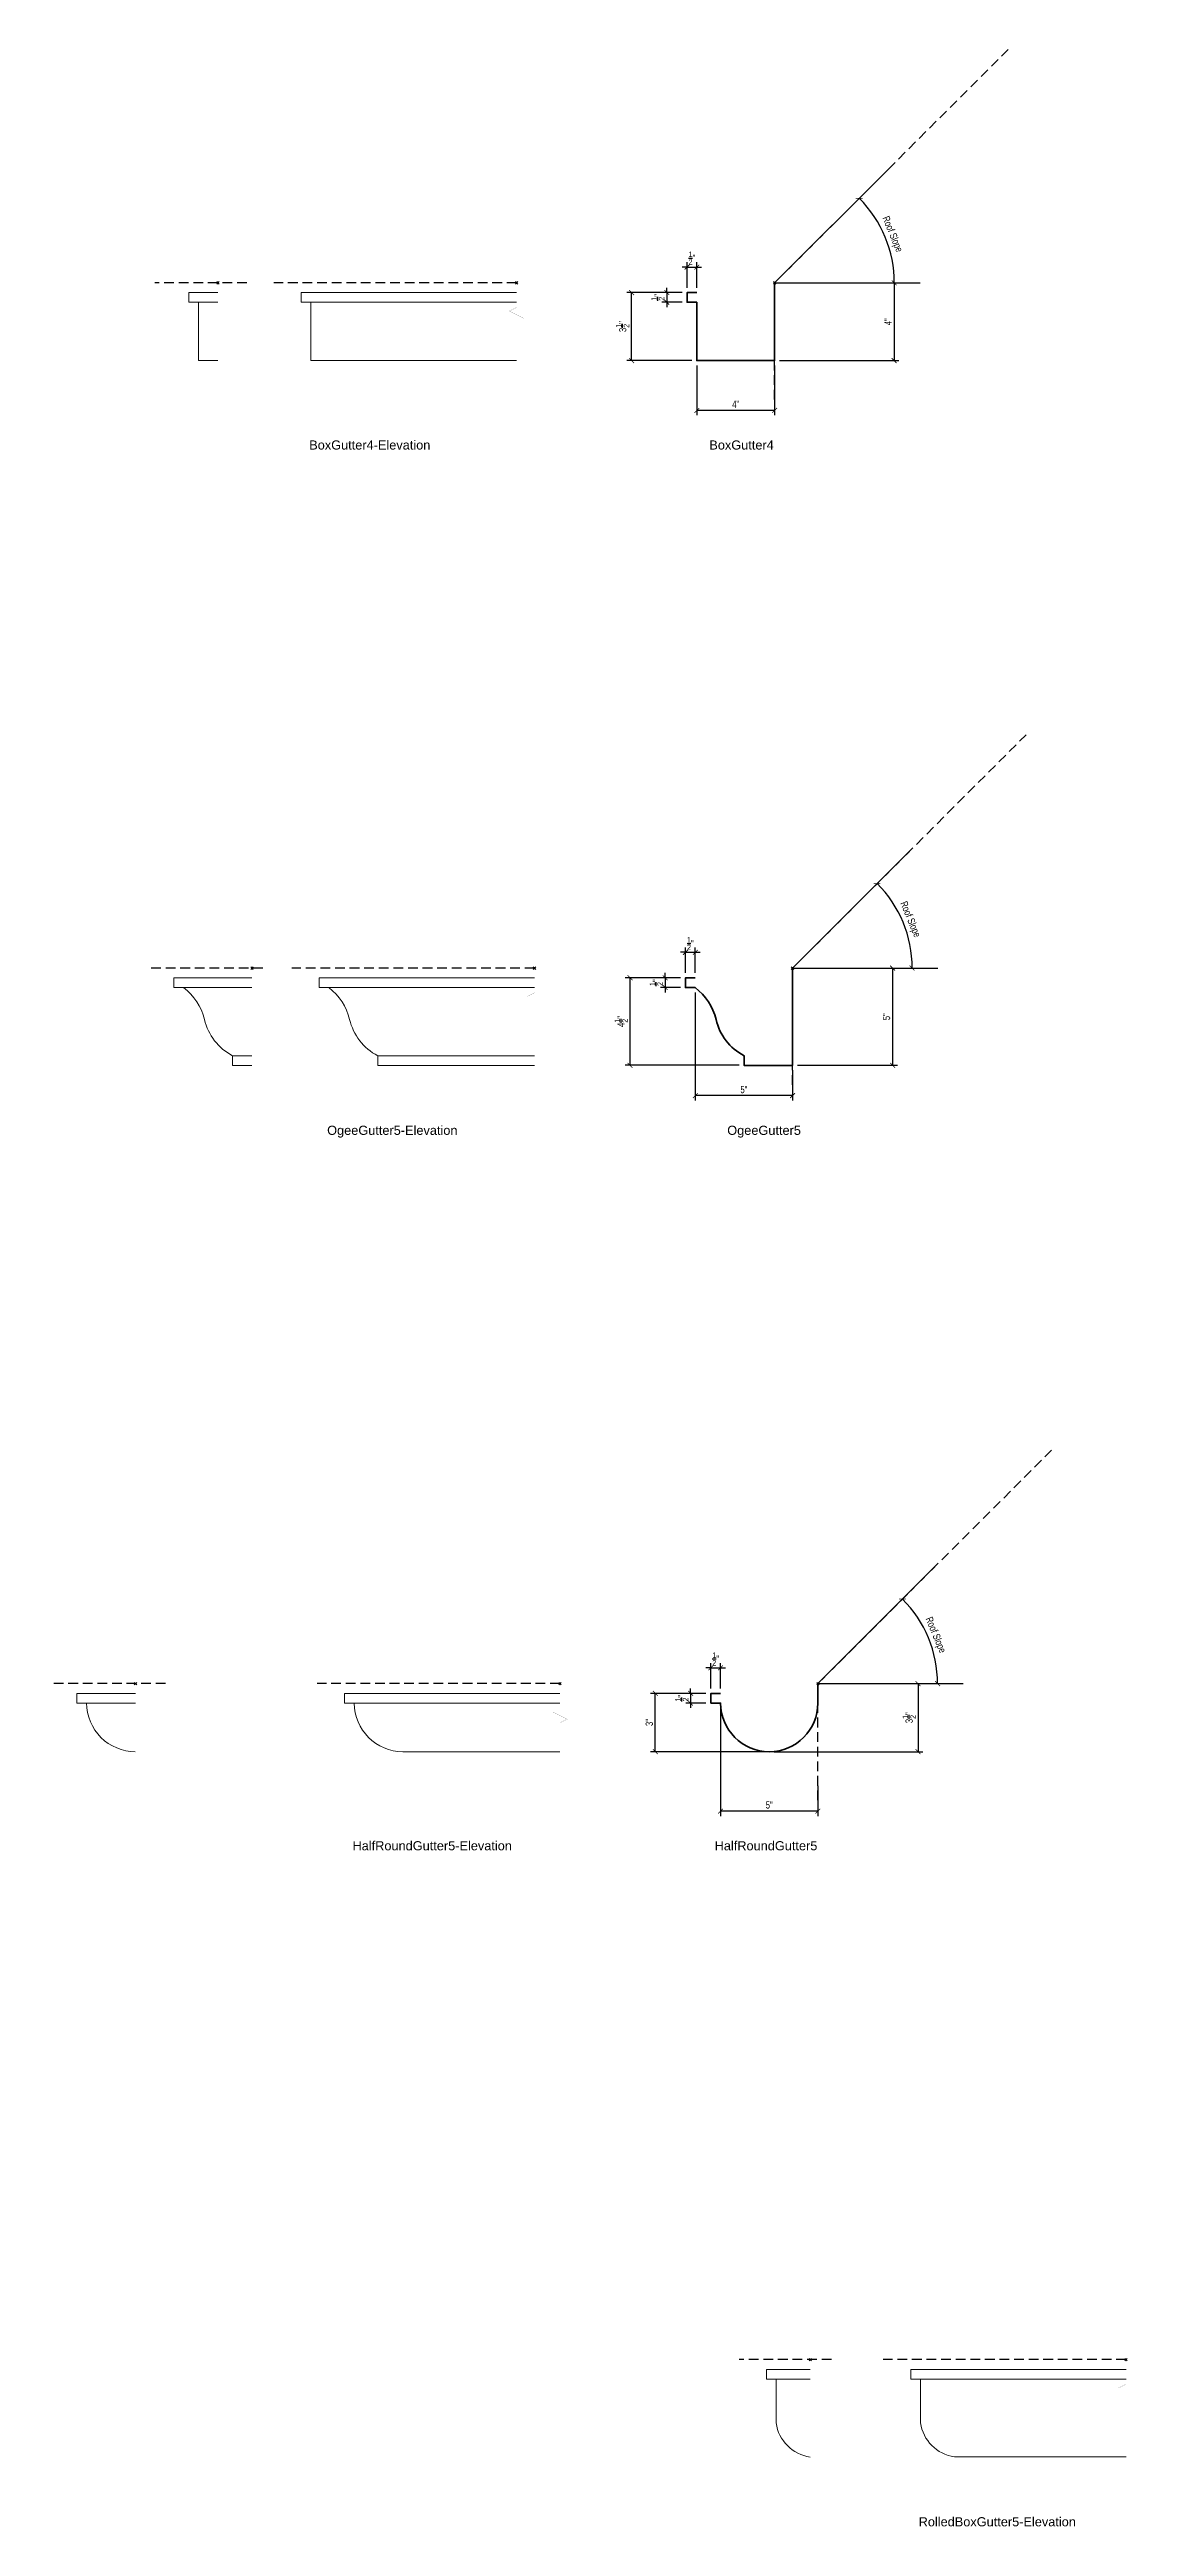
# Model space of a CAD drawing. Header units: inches. Extents: x 1550 to 1938, y 1113 to 1725.
# Drawn here: x 1550.4 to 1606.1, y 1448.5 to 1575.8 of the extents above; entities that cross this region are included whole.
import ezdxf
from ezdxf.enums import TextEntityAlignment as Align

# ---------------------------------------------------------------- set-up
doc = ezdxf.new("R2010")
doc.units = ezdxf.units.IN
doc.header["$LTSCALE"] = 4
doc.header["$MEASUREMENT"] = 0
doc.header["$PDMODE"] = 99
doc.header["$PDSIZE"] = 0.0625
doc.linetypes.add('HIDDEN2', pattern=[0.1875, 0.125, -0.0625])
doc.layers.get('Defpoints').update_dxf_attribs({"color": 121})
for name, color, linetype, lineweight in [('A-Anno-Dims', 211, 'Continuous', 25), ('A-Anno-Symb', 131, 'Continuous', 25), ('G-Anno-Ttlb', 213, 'Continuous', 50), ('SubStrate', 81, 'HIDDEN2', 25), ('Thin', 150, 'Continuous', 18), ('Wide', 212, 'Continuous', 35)]:
    doc.layers.add(name, color=color, linetype=linetype, lineweight=lineweight)
doc.layers.add('G-Anno-Nplt', color=140, linetype='Continuous', lineweight=18, plot=False)
doc.styles.add('Arch-Dim', font='arial.ttf', dxfattribs={"width": 0.75})
doc.styles.add('RomanS', font='romans.shx')
doc.dimstyles.new('Aec-Arch-I-3', dxfattribs={"dimscale": 4, "dimtxt": 0.09375, "dimasz": 0.0625, "dimexe": 0.0625, "dimexo": 0.0625, "dimgap": 0.03125, "dimtad": 1, "dimdec": 4, "dimzin": 3, "dimdsep": 46, "dimlunit": 4, "dimtxsty": 'Arch-Dim', "dimblk": 'ARCHTICK', "dimcen": 0.09375, "dimclrd": 8, "dimclre": 8, "dimazin": 2, "dimtfac": 0.75, "dimtdec": 4, "dimtix": 1, "dimtmove": 1, "dimatfit": 2, "dimldrblk": 'OPEN90', "dimfxl": 1, "dimtolj": 1, "dimtzin": 0, "dimarcsym": 0})

# ---------------------------------------------------------------- blocks, each defined once
blk = doc.blocks.new('Anno_Title_T2')
at = {"color": 0, "linetype": 'ByBlock', "lineweight": -2, "style": 'RomanS'}
blk.add_attdef('TITLE', (0, 0.5), '', height=1.25, dxfattribs=at)
blk.add_attdef('SCALE', text='', height=0.75, dxfattribs=at).set_placement((0, -0.5), align=Align.TOP_LEFT)
blk = doc.blocks.new('_ArchTick')
at = {"color": 0, "linetype": 'ByBlock', "const_width": 0.15}
blk.add_lwpolyline([(-0.5, -0.5), (0.5, 0.5)], dxfattribs=at)
blk = doc.blocks.new('*D193')
at = {"layer": 'A-Anno-Dims', "color": 8, "lineweight": -2, "transparency": 16777216}
blk.add_arc((1587.62, 1563.84), 6.15, 0, 45, dxfattribs=at)
at = {"layer": 'Defpoints', "color": 0, "transparency": 16777216}
for p in [(1599.62, 1575.84), (1593.55, 1565.43), (1587.62, 1563.84), (1587.62, 1563.84), (1595.09, 1563.84)]:
    blk.add_point(p, dxfattribs=at)
at = {"layer": 'A-Anno-Dims', "color": 8, "lineweight": -2, "transparency": 16777216, "xscale": 0.25, "yscale": 0.25, "zscale": 0.25}
for p, rotation in [((1591.96, 1568.18), 134.9999999999999), ((1593.76, 1563.84), 270.0000000000004)]:
    blk.add_blockref('_ArchTick', p, dxfattribs=dict(at, rotation=rotation))
at = {"layer": 'A-Anno-Dims', "color": 0, "transparency": 16777216, "insert": (1593.64, 1566.33), "char_height": 0.375, "attachment_point": 5, "rotation": 292.5, "style": 'Arch-Dim'}
blk.add_mtext('\\A1;Roof Slope', dxfattribs=at)
blk = doc.blocks.new('_Open90')
at = {"color": 0, "linetype": 'ByBlock', "lineweight": -2}
for p, q in [((0, 0), (-1, 0)), ((-0.5, 0.5), (0, 0)), ((0, 0), (-0.5, -0.5))]:
    blk.add_line(p, q, dxfattribs=at)
blk = doc.blocks.new('*D198')
at = {"layer": 'A-Anno-Dims', "color": 8, "lineweight": -2, "transparency": 16777216}
for p, q in [((1583.62, 1559.59), (1583.62, 1557.03)), ((1587.62, 1559.59), (1587.62, 1557.03)), ((1587.62, 1557.28), (1583.62, 1557.28))]:
    blk.add_line(p, q, dxfattribs=at)
at = {"layer": 'Defpoints', "color": 0, "transparency": 16777216}
for p in [(1583.62, 1559.84), (1587.62, 1559.84), (1583.62, 1557.28)]:
    blk.add_point(p, dxfattribs=at)
at = {"layer": 'A-Anno-Dims', "color": 8, "lineweight": -2, "transparency": 16777216, "xscale": 0.25, "yscale": 0.25, "zscale": 0.25, "rotation": 180}
blk.add_blockref('_ArchTick', (1583.62, 1557.28), dxfattribs=at)
at = {"layer": 'A-Anno-Dims', "color": 8, "lineweight": -2, "transparency": 16777216, "xscale": 0.25, "yscale": 0.25, "zscale": 0.25}
blk.add_blockref('_ArchTick', (1587.62, 1557.28), dxfattribs=at)
at = {"layer": 'A-Anno-Dims', "color": 0, "transparency": 16777216, "insert": (1585.62, 1557.59), "char_height": 0.375, "attachment_point": 5, "style": 'Arch-Dim'}
blk.add_mtext('\\A1;4"', dxfattribs=at)
blk = doc.blocks.new('*D199')
at = {"layer": 'A-Anno-Dims', "color": 8, "lineweight": -2, "transparency": 16777216}
for p, q in [((1587.87, 1563.84), (1594.01, 1563.84)), ((1593.76, 1563.84), (1593.76, 1559.84)), ((1587.87, 1559.84), (1594.01, 1559.84))]:
    blk.add_line(p, q, dxfattribs=at)
at = {"layer": 'Defpoints', "color": 0, "transparency": 16777216}
for p in [(1587.62, 1563.84), (1587.62, 1559.84), (1593.76, 1559.84)]:
    blk.add_point(p, dxfattribs=at)
at = {"layer": 'A-Anno-Dims', "color": 8, "lineweight": -2, "transparency": 16777216, "xscale": 0.25, "yscale": 0.25, "zscale": 0.25}
for p, rotation in [((1593.76, 1563.84), 90), ((1593.76, 1559.84), 270)]:
    blk.add_blockref('_ArchTick', p, dxfattribs=dict(at, rotation=rotation))
at = {"layer": 'A-Anno-Dims', "color": 0, "transparency": 16777216, "insert": (1593.45, 1561.84), "char_height": 0.375, "attachment_point": 5, "rotation": 90, "style": 'Arch-Dim'}
blk.add_mtext('\\A1;4"', dxfattribs=at)
blk = doc.blocks.new('*D200')
at = {"layer": 'A-Anno-Dims', "color": 8, "lineweight": -2, "transparency": 16777216}
for p, q in [((1582.87, 1563.34), (1580.02, 1563.34)), ((1580.27, 1559.84), (1580.27, 1563.34)), ((1583.37, 1559.84), (1580.02, 1559.84))]:
    blk.add_line(p, q, dxfattribs=at)
at = {"layer": 'Defpoints', "color": 0, "transparency": 16777216}
for p in [(1580.27, 1563.34), (1583.12, 1563.34), (1583.62, 1559.84)]:
    blk.add_point(p, dxfattribs=at)
at = {"layer": 'A-Anno-Dims', "color": 8, "lineweight": -2, "transparency": 16777216, "xscale": 0.25, "yscale": 0.25, "zscale": 0.25}
for p, rotation in [((1580.27, 1563.34), 90), ((1580.27, 1559.84), 270)]:
    blk.add_blockref('_ArchTick', p, dxfattribs=dict(at, rotation=rotation))
at = {"layer": 'A-Anno-Dims', "color": 0, "transparency": 16777216, "insert": (1579.81, 1561.59), "char_height": 0.375, "attachment_point": 5, "rotation": 90, "style": 'Arch-Dim'}
blk.add_mtext('\\A1;3{\\H0.750000x;\\S1/2;}"', dxfattribs=at)
blk = doc.blocks.new('*D201')
at = {"layer": 'A-Anno-Dims', "color": 8, "lineweight": -2, "transparency": 16777216}
for p, q in [((1583.12, 1564.65), (1582.87, 1564.65)), ((1583.12, 1563.59), (1583.12, 1564.9)), ((1583.12, 1564.65), (1583.62, 1564.65)), ((1583.62, 1563.59), (1583.62, 1564.9)), ((1583.62, 1564.65), (1583.87, 1564.65))]:
    blk.add_line(p, q, dxfattribs=at)
at = {"layer": 'Defpoints', "color": 0, "transparency": 16777216}
for p in [(1583.62, 1564.65), (1583.12, 1563.34), (1583.62, 1563.34)]:
    blk.add_point(p, dxfattribs=at)
at = {"layer": 'A-Anno-Dims', "color": 8, "lineweight": -2, "transparency": 16777216, "xscale": 0.25, "yscale": 0.25, "zscale": 0.25}
blk.add_blockref('_ArchTick', (1583.12, 1564.65), dxfattribs=at)
at = {"layer": 'A-Anno-Dims', "color": 8, "lineweight": -2, "transparency": 16777216, "xscale": 0.25, "yscale": 0.25, "zscale": 0.25, "rotation": 180}
blk.add_blockref('_ArchTick', (1583.62, 1564.65), dxfattribs=at)
at = {"layer": 'A-Anno-Dims', "color": 0, "transparency": 16777216, "insert": (1583.37, 1565.11), "char_height": 0.375, "attachment_point": 5, "style": 'Arch-Dim'}
blk.add_mtext('\\A1;{\\H0.750000x;\\S1/2;}"', dxfattribs=at)
blk = doc.blocks.new('*D202')
at = {"layer": 'A-Anno-Dims', "color": 8, "lineweight": -2, "transparency": 16777216}
for p, q in [((1582.87, 1563.34), (1581.83, 1563.34)), ((1582.08, 1563.34), (1582.08, 1563.59)), ((1582.08, 1563.34), (1582.08, 1562.84)), ((1582.87, 1562.84), (1581.83, 1562.84)), ((1582.08, 1562.84), (1582.08, 1562.59))]:
    blk.add_line(p, q, dxfattribs=at)
at = {"layer": 'Defpoints', "color": 0, "transparency": 16777216}
for p in [(1583.12, 1563.34), (1582.08, 1562.84), (1583.12, 1562.84)]:
    blk.add_point(p, dxfattribs=at)
at = {"layer": 'A-Anno-Dims', "color": 8, "lineweight": -2, "transparency": 16777216, "xscale": 0.25, "yscale": 0.25, "zscale": 0.25}
for p, rotation in [((1582.08, 1563.34), 270), ((1582.08, 1562.84), 90)]:
    blk.add_blockref('_ArchTick', p, dxfattribs=dict(at, rotation=rotation))
at = {"layer": 'A-Anno-Dims', "color": 0, "transparency": 16777216, "insert": (1581.62, 1563.09), "char_height": 0.375, "attachment_point": 5, "rotation": 90, "style": 'Arch-Dim'}
blk.add_mtext('\\A1;{\\H0.750000x;\\S1/2;}"', dxfattribs=at)
blk = doc.blocks.new('*D226')
at = {"layer": 'A-Anno-Dims', "color": 8, "lineweight": -2, "transparency": 16777216}
blk.add_arc((1588.54, 1528.6), 6.15, 0, 45, dxfattribs=at)
at = {"layer": 'Defpoints', "color": 0, "transparency": 16777216}
for p in [(1600.54, 1540.6), (1594.47, 1530.19), (1588.54, 1528.6), (1588.54, 1528.6), (1596.01, 1528.6)]:
    blk.add_point(p, dxfattribs=at)
at = {"layer": 'A-Anno-Dims', "color": 8, "lineweight": -2, "transparency": 16777216, "xscale": 0.25, "yscale": 0.25, "zscale": 0.25}
for p, rotation in [((1592.88, 1532.94), 134.9999999999999), ((1594.68, 1528.6), 270.0000000000012)]:
    blk.add_blockref('_ArchTick', p, dxfattribs=dict(at, rotation=rotation))
at = {"layer": 'A-Anno-Dims', "color": 0, "transparency": 16777216, "insert": (1594.56, 1531.09), "char_height": 0.375, "attachment_point": 5, "rotation": 292.5, "style": 'Arch-Dim'}
blk.add_mtext('\\A1;Roof Slope', dxfattribs=at)
blk = doc.blocks.new('*D223')
at = {"layer": 'A-Anno-Dims', "color": 8, "lineweight": -2, "transparency": 16777216}
for p, q in [((1583.54, 1527.35), (1583.54, 1521.79)), ((1588.54, 1523.35), (1588.54, 1521.79)), ((1588.54, 1522.04), (1583.54, 1522.04))]:
    blk.add_line(p, q, dxfattribs=at)
at = {"layer": 'Defpoints', "color": 0, "transparency": 16777216}
for p in [(1583.54, 1527.6), (1588.54, 1523.6), (1583.54, 1522.04)]:
    blk.add_point(p, dxfattribs=at)
at = {"layer": 'A-Anno-Dims', "color": 8, "lineweight": -2, "transparency": 16777216, "xscale": 0.25, "yscale": 0.25, "zscale": 0.25, "rotation": 180}
blk.add_blockref('_ArchTick', (1583.54, 1522.04), dxfattribs=at)
at = {"layer": 'A-Anno-Dims', "color": 8, "lineweight": -2, "transparency": 16777216, "xscale": 0.25, "yscale": 0.25, "zscale": 0.25}
blk.add_blockref('_ArchTick', (1588.54, 1522.04), dxfattribs=at)
at = {"layer": 'A-Anno-Dims', "color": 0, "transparency": 16777216, "insert": (1586.04, 1522.35), "char_height": 0.375, "attachment_point": 5, "style": 'Arch-Dim'}
blk.add_mtext('\\A1;5"', dxfattribs=at)
blk = doc.blocks.new('*D224')
at = {"layer": 'A-Anno-Dims', "color": 8, "lineweight": -2, "transparency": 16777216}
for p, q in [((1588.79, 1528.6), (1593.93, 1528.6)), ((1593.68, 1528.6), (1593.68, 1523.6)), ((1588.79, 1523.6), (1593.93, 1523.6))]:
    blk.add_line(p, q, dxfattribs=at)
at = {"layer": 'Defpoints', "color": 0, "transparency": 16777216}
for p in [(1588.54, 1528.6), (1588.54, 1523.6), (1593.68, 1523.6)]:
    blk.add_point(p, dxfattribs=at)
at = {"layer": 'A-Anno-Dims', "color": 8, "lineweight": -2, "transparency": 16777216, "xscale": 0.25, "yscale": 0.25, "zscale": 0.25}
for p, rotation in [((1593.68, 1528.6), 90), ((1593.68, 1523.6), 270)]:
    blk.add_blockref('_ArchTick', p, dxfattribs=dict(at, rotation=rotation))
at = {"layer": 'A-Anno-Dims', "color": 0, "transparency": 16777216, "insert": (1593.37, 1526.1), "char_height": 0.375, "attachment_point": 5, "rotation": 90, "style": 'Arch-Dim'}
blk.add_mtext('\\A1;5"', dxfattribs=at)
blk = doc.blocks.new('*D225')
at = {"layer": 'A-Anno-Dims', "color": 8, "lineweight": -2, "transparency": 16777216}
for p, q in [((1582.79, 1528.1), (1579.94, 1528.1)), ((1580.19, 1523.6), (1580.19, 1528.1)), ((1585.8, 1523.6), (1579.94, 1523.6))]:
    blk.add_line(p, q, dxfattribs=at)
at = {"layer": 'Defpoints', "color": 0, "transparency": 16777216}
for p in [(1580.19, 1528.1), (1583.04, 1528.1), (1586.05, 1523.6)]:
    blk.add_point(p, dxfattribs=at)
at = {"layer": 'A-Anno-Dims', "color": 8, "lineweight": -2, "transparency": 16777216, "xscale": 0.25, "yscale": 0.25, "zscale": 0.25}
for p, rotation in [((1580.19, 1528.1), 90), ((1580.19, 1523.6), 270)]:
    blk.add_blockref('_ArchTick', p, dxfattribs=dict(at, rotation=rotation))
at = {"layer": 'A-Anno-Dims', "color": 0, "transparency": 16777216, "insert": (1579.73, 1525.85), "char_height": 0.375, "attachment_point": 5, "rotation": 90, "style": 'Arch-Dim'}
blk.add_mtext('\\A1;4{\\H0.750000x;\\S1/2;}"', dxfattribs=at)
blk = doc.blocks.new('*D227')
at = {"layer": 'A-Anno-Dims', "color": 8, "lineweight": -2, "transparency": 16777216}
for p, q in [((1583.04, 1529.41), (1582.79, 1529.41)), ((1583.04, 1528.35), (1583.04, 1529.66)), ((1583.04, 1529.41), (1583.54, 1529.41)), ((1583.54, 1528.35), (1583.54, 1529.66)), ((1583.54, 1529.41), (1583.79, 1529.41))]:
    blk.add_line(p, q, dxfattribs=at)
at = {"layer": 'Defpoints', "color": 0, "transparency": 16777216}
for p in [(1583.54, 1529.41), (1583.04, 1528.1), (1583.54, 1528.1)]:
    blk.add_point(p, dxfattribs=at)
at = {"layer": 'A-Anno-Dims', "color": 8, "lineweight": -2, "transparency": 16777216, "xscale": 0.25, "yscale": 0.25, "zscale": 0.25}
blk.add_blockref('_ArchTick', (1583.04, 1529.41), dxfattribs=at)
at = {"layer": 'A-Anno-Dims', "color": 8, "lineweight": -2, "transparency": 16777216, "xscale": 0.25, "yscale": 0.25, "zscale": 0.25, "rotation": 180}
blk.add_blockref('_ArchTick', (1583.54, 1529.41), dxfattribs=at)
at = {"layer": 'A-Anno-Dims', "color": 0, "transparency": 16777216, "insert": (1583.29, 1529.86), "char_height": 0.375, "attachment_point": 5, "style": 'Arch-Dim'}
blk.add_mtext('\\A1;{\\H0.750000x;\\S1/2;}"', dxfattribs=at)
blk = doc.blocks.new('*D228')
at = {"layer": 'A-Anno-Dims', "color": 8, "lineweight": -2, "transparency": 16777216}
for p, q in [((1582.79, 1528.1), (1581.75, 1528.1)), ((1582.79, 1527.6), (1581.75, 1527.6)), ((1582, 1528.1), (1582, 1528.35)), ((1582, 1528.1), (1582, 1527.6)), ((1582, 1527.6), (1582, 1527.35))]:
    blk.add_line(p, q, dxfattribs=at)
at = {"layer": 'Defpoints', "color": 0, "transparency": 16777216}
for p in [(1582, 1527.6), (1583.04, 1528.1), (1583.04, 1527.6)]:
    blk.add_point(p, dxfattribs=at)
at = {"layer": 'A-Anno-Dims', "color": 8, "lineweight": -2, "transparency": 16777216, "xscale": 0.25, "yscale": 0.25, "zscale": 0.25}
for p, rotation in [((1582, 1528.1), 270), ((1582, 1527.6), 90)]:
    blk.add_blockref('_ArchTick', p, dxfattribs=dict(at, rotation=rotation))
at = {"layer": 'A-Anno-Dims', "color": 0, "transparency": 16777216, "insert": (1581.54, 1527.85), "char_height": 0.375, "attachment_point": 5, "rotation": 90, "style": 'Arch-Dim'}
blk.add_mtext('\\A1;{\\H0.750000x;\\S1/2;}"', dxfattribs=at)
blk = doc.blocks.new('AecDtl_BoxGutter4Section')
at = {"layer": 'Wide'}
blk.add_lwpolyline([(6, 6), (0, 0), (0, -4), (-4, -4), (-4, -1), (-4.5, -1), (-4.5, -0.5), (-4, -0.5)], dxfattribs=at)
blk = doc.blocks.new('AecDtl_OgeeGutter5Section')
at = {"layer": 'Wide'}
blk.add_lwpolyline([(6, 6), (0, 0), (0, -5), (-2.49, -5), (-2.49, -4.5, -0.219797), (-3.93, -2.64, 0.171024), (-5, -1), (-5.5, -1), (-5.5, -0.5), (-5, -0.5)], format="xyb", dxfattribs=at)
blk = doc.blocks.new('*D268')
at = {"layer": 'A-Anno-Dims', "color": 8, "lineweight": -2, "transparency": 16777216}
blk.add_arc((1589.84, 1491.8), 6.15, 360, 45, dxfattribs=at)
at = {"layer": 'Defpoints', "color": 0, "transparency": 16777216}
for p in [(1601.84, 1503.8), (1595.78, 1493.39), (1589.84, 1491.8), (1589.84, 1491.8), (1597.31, 1491.8)]:
    blk.add_point(p, dxfattribs=at)
at = {"layer": 'A-Anno-Dims', "color": 8, "lineweight": -2, "transparency": 16777216, "xscale": 0.25, "yscale": 0.25, "zscale": 0.25}
for p, rotation in [((1594.19, 1496.15), 135), ((1595.99, 1491.8), 269.9999999999998)]:
    blk.add_blockref('_ArchTick', p, dxfattribs=dict(at, rotation=rotation))
at = {"layer": 'A-Anno-Dims', "color": 0, "transparency": 16777216, "insert": (1595.86, 1494.29), "char_height": 0.375, "attachment_point": 5, "rotation": 292.5, "style": 'Arch-Dim'}
blk.add_mtext('\\A1;Roof Slope', dxfattribs=at)
blk = doc.blocks.new('*D256')
at = {"layer": 'A-Anno-Dims', "color": 8, "lineweight": -2, "transparency": 16777216}
for p, q in [((1584.84, 1490.55), (1584.84, 1484.99)), ((1589.84, 1486.55), (1589.84, 1484.99)), ((1589.84, 1485.24), (1584.84, 1485.24))]:
    blk.add_line(p, q, dxfattribs=at)
at = {"layer": 'Defpoints', "color": 0, "transparency": 16777216}
for p in [(1584.84, 1490.8), (1589.84, 1486.8), (1584.84, 1485.24)]:
    blk.add_point(p, dxfattribs=at)
at = {"layer": 'A-Anno-Dims', "color": 8, "lineweight": -2, "transparency": 16777216, "xscale": 0.25, "yscale": 0.25, "zscale": 0.25, "rotation": 180}
blk.add_blockref('_ArchTick', (1584.84, 1485.24), dxfattribs=at)
at = {"layer": 'A-Anno-Dims', "color": 8, "lineweight": -2, "transparency": 16777216, "xscale": 0.25, "yscale": 0.25, "zscale": 0.25}
blk.add_blockref('_ArchTick', (1589.84, 1485.24), dxfattribs=at)
at = {"layer": 'A-Anno-Dims', "color": 0, "transparency": 16777216, "insert": (1587.34, 1485.56), "char_height": 0.375, "attachment_point": 5, "style": 'Arch-Dim'}
blk.add_mtext('\\A1;5"', dxfattribs=at)
blk = doc.blocks.new('*D257')
at = {"layer": 'A-Anno-Dims', "color": 8, "lineweight": -2, "transparency": 16777216}
for p, q in [((1590.09, 1491.8), (1595.24, 1491.8)), ((1594.99, 1491.8), (1594.99, 1488.3)), ((1587.59, 1488.3), (1595.24, 1488.3))]:
    blk.add_line(p, q, dxfattribs=at)
at = {"layer": 'Defpoints', "color": 0, "transparency": 16777216}
for p in [(1589.84, 1491.8), (1587.34, 1488.3), (1594.99, 1488.3)]:
    blk.add_point(p, dxfattribs=at)
at = {"layer": 'A-Anno-Dims', "color": 8, "lineweight": -2, "transparency": 16777216, "xscale": 0.25, "yscale": 0.25, "zscale": 0.25}
for p, rotation in [((1594.99, 1491.8), 90), ((1594.99, 1488.3), 270)]:
    blk.add_blockref('_ArchTick', p, dxfattribs=dict(at, rotation=rotation))
at = {"layer": 'A-Anno-Dims', "color": 0, "transparency": 16777216, "insert": (1594.53, 1490.05), "char_height": 0.375, "attachment_point": 5, "rotation": 90, "style": 'Arch-Dim'}
blk.add_mtext('\\A1;3{\\H0.750000x;\\S1/2;}"', dxfattribs=at)
blk = doc.blocks.new('*D258')
at = {"layer": 'A-Anno-Dims', "color": 8, "lineweight": -2, "transparency": 16777216}
for p, q in [((1584.09, 1491.3), (1581.24, 1491.3)), ((1581.49, 1488.3), (1581.49, 1491.3)), ((1587.09, 1488.3), (1581.24, 1488.3))]:
    blk.add_line(p, q, dxfattribs=at)
at = {"layer": 'Defpoints', "color": 0, "transparency": 16777216}
for p in [(1581.49, 1491.3), (1584.34, 1491.3), (1587.34, 1488.3)]:
    blk.add_point(p, dxfattribs=at)
at = {"layer": 'A-Anno-Dims', "color": 8, "lineweight": -2, "transparency": 16777216, "xscale": 0.25, "yscale": 0.25, "zscale": 0.25}
for p, rotation in [((1581.49, 1491.3), 90), ((1581.49, 1488.3), 270)]:
    blk.add_blockref('_ArchTick', p, dxfattribs=dict(at, rotation=rotation))
at = {"layer": 'A-Anno-Dims', "color": 0, "transparency": 16777216, "insert": (1581.18, 1489.8), "char_height": 0.375, "attachment_point": 5, "rotation": 90, "style": 'Arch-Dim'}
blk.add_mtext('\\A1;3"', dxfattribs=at)
blk = doc.blocks.new('*D269')
at = {"layer": 'A-Anno-Dims', "color": 8, "lineweight": -2, "transparency": 16777216}
for p, q in [((1584.34, 1492.61), (1584.09, 1492.61)), ((1584.34, 1491.55), (1584.34, 1492.86)), ((1584.34, 1492.61), (1584.84, 1492.61)), ((1584.84, 1491.55), (1584.84, 1492.86)), ((1584.84, 1492.61), (1585.09, 1492.61))]:
    blk.add_line(p, q, dxfattribs=at)
at = {"layer": 'Defpoints', "color": 0, "transparency": 16777216}
for p in [(1584.84, 1492.61), (1584.34, 1491.3), (1584.84, 1491.3)]:
    blk.add_point(p, dxfattribs=at)
at = {"layer": 'A-Anno-Dims', "color": 8, "lineweight": -2, "transparency": 16777216, "xscale": 0.25, "yscale": 0.25, "zscale": 0.25}
blk.add_blockref('_ArchTick', (1584.34, 1492.61), dxfattribs=at)
at = {"layer": 'A-Anno-Dims', "color": 8, "lineweight": -2, "transparency": 16777216, "xscale": 0.25, "yscale": 0.25, "zscale": 0.25, "rotation": 180}
blk.add_blockref('_ArchTick', (1584.84, 1492.61), dxfattribs=at)
at = {"layer": 'A-Anno-Dims', "color": 0, "transparency": 16777216, "insert": (1584.59, 1493.07), "char_height": 0.375, "attachment_point": 5, "style": 'Arch-Dim'}
blk.add_mtext('\\A1;{\\H0.750000x;\\S1/2;}"', dxfattribs=at)
blk = doc.blocks.new('*D270')
at = {"layer": 'A-Anno-Dims', "color": 8, "lineweight": -2, "transparency": 16777216}
for p, q in [((1584.09, 1491.3), (1583.05, 1491.3)), ((1584.09, 1490.8), (1583.05, 1490.8)), ((1583.3, 1491.3), (1583.3, 1491.55)), ((1583.3, 1491.3), (1583.3, 1490.8)), ((1583.3, 1490.8), (1583.3, 1490.55))]:
    blk.add_line(p, q, dxfattribs=at)
at = {"layer": 'Defpoints', "color": 0, "transparency": 16777216}
for p in [(1583.3, 1490.8), (1584.34, 1491.3), (1584.34, 1490.8)]:
    blk.add_point(p, dxfattribs=at)
at = {"layer": 'A-Anno-Dims', "color": 8, "lineweight": -2, "transparency": 16777216, "xscale": 0.25, "yscale": 0.25, "zscale": 0.25}
for p, rotation in [((1583.3, 1491.3), 270), ((1583.3, 1490.8), 90)]:
    blk.add_blockref('_ArchTick', p, dxfattribs=dict(at, rotation=rotation))
at = {"layer": 'A-Anno-Dims', "color": 0, "transparency": 16777216, "insert": (1582.85, 1491.05), "char_height": 0.375, "attachment_point": 5, "rotation": 90, "style": 'Arch-Dim'}
blk.add_mtext('\\A1;{\\H0.750000x;\\S1/2;}"', dxfattribs=at)
blk = doc.blocks.new('AecDtl_HalfRoundGutter5Section')
at = {"layer": 'Wide'}
blk.add_lwpolyline([(6, 6), (0, 0), (0, -1, -1), (-5, -1), (-5.5, -1), (-5.5, -0.5), (-5, -0.5)], format="xyb", dxfattribs=at)
blk = doc.blocks.new('AecDtl_BoxGut4Elev')
at = {"layer": 'Thin'}
for p, q in [((-1.5, -0.5), (0, -0.5)), ((-1, -1), (0, -1)), ((-1, -4), (0, -4))]:
    blk.add_line(p, q, dxfattribs=at)
blk.add_lwpolyline([(-1.5, -0.5), (-1.5, -1), (-1, -1), (-1, -4)], dxfattribs=at)
blk = doc.blocks.new('AecDtl_OgeeGut5Elev')
at = {"layer": 'Thin'}
for p, q in [((-4.01, -0.5), (0, -0.5)), ((-3.51, -1), (0, -1)), ((0, -4.5), (-1, -4.5)), ((-1, -5), (0, -5))]:
    blk.add_line(p, q, dxfattribs=at)
blk.add_lwpolyline([(-4.01, -0.5), (-4.01, -1), (-3.51, -1)], dxfattribs=at)
blk.add_lwpolyline([(-3.51, -1, -0.171024), (-2.44, -2.64, 0.219797), (-1, -4.5), (-1, -5)], format="xyb", dxfattribs=at)
blk = doc.blocks.new('AecDtl_HlfRndGut5Elev')
at = {"layer": 'Thin'}
for p, q in [((-3.01, -0.5), (0, -0.5)), ((-2.51, -1), (0, -1))]:
    blk.add_line(p, q, dxfattribs=at)
blk.add_lwpolyline([(-3.01, -0.5), (-3.01, -1), (-2.51, -1)], dxfattribs=at)
blk.add_lwpolyline([(-0.01, -3.5, -0.414214), (-2.51, -1), (-3.01, -1), (-3.01, -0.5)], format="xyb", dxfattribs=at)
blk = doc.blocks.new('AecDtl_RolBoxGut5Elev')
at = {"layer": 'Thin'}
for p, q in [((-2.25, -0.5), (0, -0.5)), ((-1.75, -1), (0, -1))]:
    blk.add_line(p, q, dxfattribs=at)
blk.add_lwpolyline([(-2.25, -0.5), (-2.25, -1), (-1.75, -1), (-1.75, -3.25)], dxfattribs=at)
blk.add_arc((0.3, -2.95), 2.08, 188.4195, 261.5805, dxfattribs=at)

msp = doc.modelspace()

# ---------------------------------------------------------------- linework, layer by layer
at = {"layer": 'A-Anno-Dims'}
for p, q in [((1587.61824, 1563.83915), (1595.08984, 1563.83915)), ((1588.53887, 1528.59503), (1596.01048, 1528.59503)), ((1589.84299, 1491.80081), (1597.3146, 1491.80081))]:
    msp.add_line(p, q, dxfattribs=at)
at = {"layer": 'A-Anno-Symb', "const_width": 0.00375}
for points in [[(1574.36308, 1568.20876), (1574.36308, 1564.07403), (1574.36308, 1562.57403), (1573.98808, 1562.38653), (1574.73808, 1562.01153), (1574.36308, 1561.82403), (1574.36308, 1560.32403), (1574.36308, 1556.1893)], [(1575.28371, 1532.96463), (1575.28371, 1528.8299), (1575.28371, 1527.3299), (1574.90871, 1527.1424), (1575.65871, 1526.7674), (1575.28371, 1526.5799), (1575.28371, 1524.0799), (1575.28371, 1520.94517)], [(1576.58784, 1496.17041), (1576.58784, 1492.03569), (1576.58784, 1490.53569), (1576.21284, 1490.34819), (1576.96284, 1489.97319), (1576.58784, 1489.78569), (1576.58784, 1487.28569), (1576.58784, 1484.15096)], [(1605.67612, 1461.40391), (1605.67612, 1457.26918), (1605.67612, 1455.76918), (1605.30112, 1455.58168), (1606.05112, 1455.20668), (1605.67612, 1455.01918), (1605.67612, 1452.51918), (1605.67612, 1449.38445)]]:
    msp.add_lwpolyline(points, dxfattribs=at)
at = {"layer": 'G-Anno-Nplt'}
for p in [(1559.01454, 1563.83915), (1574.36308, 1563.83915), (1587.61824, 1563.83915), (1560.76409, 1528.59503), (1575.28371, 1528.59503), (1588.53887, 1528.59503), (1554.7801, 1491.80081), (1576.58784, 1491.80081), (1589.84299, 1491.80081), (1589.45046, 1457.03431), (1605.67612, 1457.03431)]:
    msp.add_point(p, dxfattribs=at)
at = {"layer": 'SubStrate'}
for points in [[(1587.61824, 1557.83915), (1587.61824, 1563.83915), (1599.61824, 1575.83915)], [(1560.50177, 1563.83915), (1555.77896, 1563.83915)], [(1574.36308, 1563.83915), (1561.88956, 1563.83915)], [(1588.53887, 1522.59503), (1588.53887, 1528.59503), (1600.53887, 1540.59503)], [(1561.33113, 1528.59503), (1555.34932, 1528.59503)], [(1575.28371, 1528.59503), (1562.81019, 1528.59503)], [(1589.84299, 1485.80081), (1589.84299, 1491.80081), (1601.84299, 1503.80081)], [(1556.32592, 1491.80081), (1550.36533, 1491.80081)], [(1576.58784, 1491.80081), (1564.11431, 1491.80081)], [(1590.54054, 1457.03431), (1585.79299, 1457.03431)], [(1605.67612, 1457.03431), (1593.2026, 1457.03431)]]:
    msp.add_lwpolyline(points, dxfattribs=at)
at = {"layer": 'Thin'}
for p, q in [((1563.29702, 1563.33915), (1574.36308, 1563.33915)), ((1563.79702, 1562.83915), (1574.36308, 1562.83915)), ((1563.79702, 1559.83915), (1574.36308, 1559.83915)), ((1564.21766, 1528.09503), (1575.28371, 1528.09503)), ((1564.71766, 1527.59503), (1575.28371, 1527.59503)), ((1575.28371, 1524.09073), (1567.22496, 1524.09073)), ((1567.22496, 1523.59503), (1575.28371, 1523.59503)), ((1565.52178, 1491.30081), (1576.58784, 1491.30081)), ((1566.02178, 1490.80081), (1576.58784, 1490.80081)), ((1568.52909, 1488.30082), (1576.58784, 1488.30082)), ((1594.61006, 1456.53431), (1605.67612, 1456.53431)), ((1595.11006, 1456.03431), (1605.67612, 1456.03431)), ((1596.86006, 1452.03431), (1605.67612, 1452.03431))]:
    msp.add_line(p, q, dxfattribs=at)
for points in [[(1563.29702, 1563.33915), (1563.29702, 1562.83915), (1563.79702, 1562.83915), (1563.79702, 1559.83915)], [(1564.21766, 1528.09503), (1564.21766, 1527.59503), (1564.71766, 1527.59503)], [(1565.52178, 1491.30081), (1565.52178, 1490.80081), (1566.02178, 1490.80081)], [(1594.61006, 1456.53431), (1594.61006, 1456.03431), (1595.11006, 1456.03431), (1595.11006, 1453.78431)]]:
    msp.add_lwpolyline(points, dxfattribs=at)
for points in [[(1564.71766, 1527.59503, -0.17102399), (1565.78408, 1525.95742, 0.219797413), (1567.22496, 1524.09073), (1567.22496, 1523.59503)], [(1568.52178, 1488.30081, -0.414213562), (1566.02178, 1490.80081), (1565.52178, 1490.80081), (1565.52178, 1491.30081)]]:
    msp.add_lwpolyline(points, format="xyb", dxfattribs=at)
msp.add_arc((1597.16409, 1454.08833), 2.0764, 188.4194817, 261.5805183, dxfattribs=at)

# ---------------------------------------------------------------- block references
for name, p in [('AecDtl_BoxGutter4Section', (1587.61824, 1563.83915)), ('AecDtl_BoxGut4Elev', (1559.01454, 1563.83915)), ('AecDtl_OgeeGutter5Section', (1588.53887, 1528.59503)), ('AecDtl_OgeeGut5Elev', (1560.76409, 1528.59503)), ('AecDtl_HalfRoundGutter5Section', (1589.84299, 1491.80081)), ('AecDtl_HlfRndGut5Elev', (1554.7801, 1491.80081)), ('AecDtl_RolBoxGut5Elev', (1589.45046, 1457.03431))]:
    msp.add_blockref(name, p)
at = {"layer": 'G-Anno-Ttlb'}
ref = msp.add_blockref('Anno_Title_T2', (1563.70654, 1555.07907), dxfattribs=dict(at, xscale=0.375, yscale=0.375, zscale=0.375))
ref.add_attrib('TITLE', 'BoxGutter4-Elevation', (1563.70654, 1555.26657), dxfattribs={"layer": '0', "color": 0, "linetype": 'ByBlock', "lineweight": -2, "height": 0.46875, "style": 'Arch-Dim'})
ref = msp.add_blockref('Anno_Title_T2', (1584.26487, 1555.07907), dxfattribs=dict(at, xscale=0.375, yscale=0.375, zscale=0.375))
ref.add_attrib('TITLE', 'BoxGutter4', (1584.26487, 1555.26657), dxfattribs={"layer": '0', "color": 0, "linetype": 'ByBlock', "lineweight": -2, "height": 0.46875, "style": 'Arch-Dim'})
ref = msp.add_blockref('Anno_Title_T2', (1564.62718, 1519.83495), dxfattribs=dict(at, xscale=0.375, yscale=0.375, zscale=0.375))
ref.add_attrib('TITLE', 'OgeeGutter5-Elevation', (1564.62718, 1520.02245), dxfattribs={"layer": '0', "color": 0, "linetype": 'ByBlock', "lineweight": -2, "height": 0.46875, "style": 'Arch-Dim'})
ref = msp.add_blockref('Anno_Title_T2', (1585.1855, 1519.83495), dxfattribs=dict(at, xscale=0.375, yscale=0.375, zscale=0.375))
ref.add_attrib('TITLE', 'OgeeGutter5', (1585.1855, 1520.02245), dxfattribs={"layer": '0', "color": 0, "linetype": 'ByBlock', "lineweight": -2, "height": 0.46875, "style": 'Arch-Dim'})
ref = msp.add_blockref('Anno_Title_T2', (1565.9313, 1483.04073), dxfattribs=dict(at, xscale=0.375, yscale=0.375, zscale=0.375))
ref.add_attrib('TITLE', 'HalfRoundGutter5-Elevation', (1565.9313, 1483.22823), dxfattribs={"layer": '0', "color": 0, "linetype": 'ByBlock', "lineweight": -2, "height": 0.46875, "style": 'Arch-Dim'})
ref = msp.add_blockref('Anno_Title_T2', (1584.53844, 1483.04073), dxfattribs=dict(at, xscale=0.375, yscale=0.375, zscale=0.375))
ref.add_attrib('TITLE', 'HalfRoundGutter5', (1584.53844, 1483.22823), dxfattribs={"layer": '0', "color": 0, "linetype": 'ByBlock', "lineweight": -2, "height": 0.46875, "style": 'Arch-Dim'})
ref = msp.add_blockref('Anno_Title_T2', (1595.01959, 1448.27423), dxfattribs=dict(at, xscale=0.375, yscale=0.375, zscale=0.375))
ref.add_attrib('TITLE', 'RolledBoxGutter5-Elevation', (1595.01959, 1448.46173), dxfattribs={"layer": '0', "color": 0, "linetype": 'ByBlock', "lineweight": -2, "height": 0.46875, "style": 'Arch-Dim'})

# ---------------------------------------------------------------- dimensions: what is measured, and where the dimension line sits
at = {"layer": 'A-Anno-Dims'}
for base, line1, line2, picture, middle in [((1593.55424, 1565.4297), ((1587.61824, 1563.83915), (1599.61824, 1575.83915)), ((1587.61824, 1563.83915), (1595.08984, 1563.83915)), '*D193', (1593.63561, 1566.33163)), ((1594.47487, 1530.18557), ((1588.53887, 1528.59503), (1600.53887, 1540.59503)), ((1588.53887, 1528.59503), (1596.01048, 1528.59503)), '*D226', (1594.55624, 1531.0875)), ((1595.779, 1493.39136), ((1589.84299, 1491.80081), (1601.84299, 1503.80081)), ((1589.84299, 1491.80081), (1597.3146, 1491.80081)), '*D268', (1595.86036, 1494.29329))]:
    dim = msp.add_angular_dim_2l(base=base, line1=line1, line2=line2, text='Roof Slope', dimstyle='Aec-Arch-I-3', dxfattribs=at)
    dim.commit()
    dim.dimension.update_dxf_attribs({"geometry": picture, "text_midpoint": middle})
for base, p1, p2, picture, middle in [((1583.61824, 1564.65132), (1583.11824, 1563.33915), (1583.61824, 1563.33915), '*D201', (1583.36824, 1565.1056)), ((1583.61824, 1557.28214), (1587.61824, 1559.83915), (1583.61824, 1559.83915), '*D198', (1585.61824, 1557.59464)), ((1583.53887, 1529.40719), (1583.03887, 1528.09503), (1583.53887, 1528.09503), '*D227', (1583.28887, 1529.86147)), ((1583.53887, 1522.03802), (1588.53887, 1523.59503), (1583.53887, 1527.59503), '*D223', (1586.03887, 1522.35372)), ((1584.84299, 1492.61298), (1584.34299, 1491.30081), (1584.84299, 1491.30081), '*D269', (1584.59299, 1493.06725)), ((1584.84299, 1485.2438), (1589.84299, 1486.80081), (1584.84299, 1490.80081), '*D256', (1587.34299, 1485.5595))]:
    dim = msp.add_linear_dim(base=base, p1=p1, p2=p2, dimstyle='Aec-Arch-I-3', dxfattribs=at)
    dim.commit()
    dim.dimension.update_dxf_attribs({"geometry": picture, "text_midpoint": middle})
for base, p1, p2, picture, middle in [((1580.26758, 1563.33915), (1583.61824, 1559.83915), (1583.11824, 1563.33915), '*D200', (1579.80998, 1561.58915)), ((1582.07777, 1562.83915), (1583.11824, 1563.33915), (1583.11824, 1562.83915), '*D202', (1581.6235, 1563.08915)), ((1593.76364, 1559.83915), (1587.61824, 1563.83915), (1587.61824, 1559.83915), '*D199', (1593.45114, 1561.83915)), ((1593.68427, 1523.59503), (1588.53887, 1528.59503), (1588.53887, 1523.59503), '*D224', (1593.36858, 1526.09503)), ((1580.18821, 1528.09503), (1586.04618, 1523.59503), (1583.03887, 1528.09503), '*D225', (1579.73394, 1525.84503)), ((1581.99841, 1527.59503), (1583.03887, 1528.09503), (1583.03887, 1527.59503), '*D228', (1581.54413, 1527.84503)), ((1594.9884, 1488.30081), (1589.84299, 1491.80081), (1587.34299, 1488.30081), '*D257', (1594.53079, 1490.05081)), ((1581.49234, 1491.30081), (1587.34299, 1488.30081), (1584.34299, 1491.30081), '*D258', (1581.17574, 1489.80081)), ((1583.30253, 1490.80081), (1584.34299, 1491.30081), (1584.34299, 1490.80081), '*D270', (1582.84825, 1491.05081))]:
    dim = msp.add_linear_dim(base=base, p1=p1, p2=p2, angle=90, dimstyle='Aec-Arch-I-3', dxfattribs=at)
    dim.commit()
    dim.dimension.update_dxf_attribs({"geometry": picture, "text_midpoint": middle})

doc.saveas('drawing.dxf')
